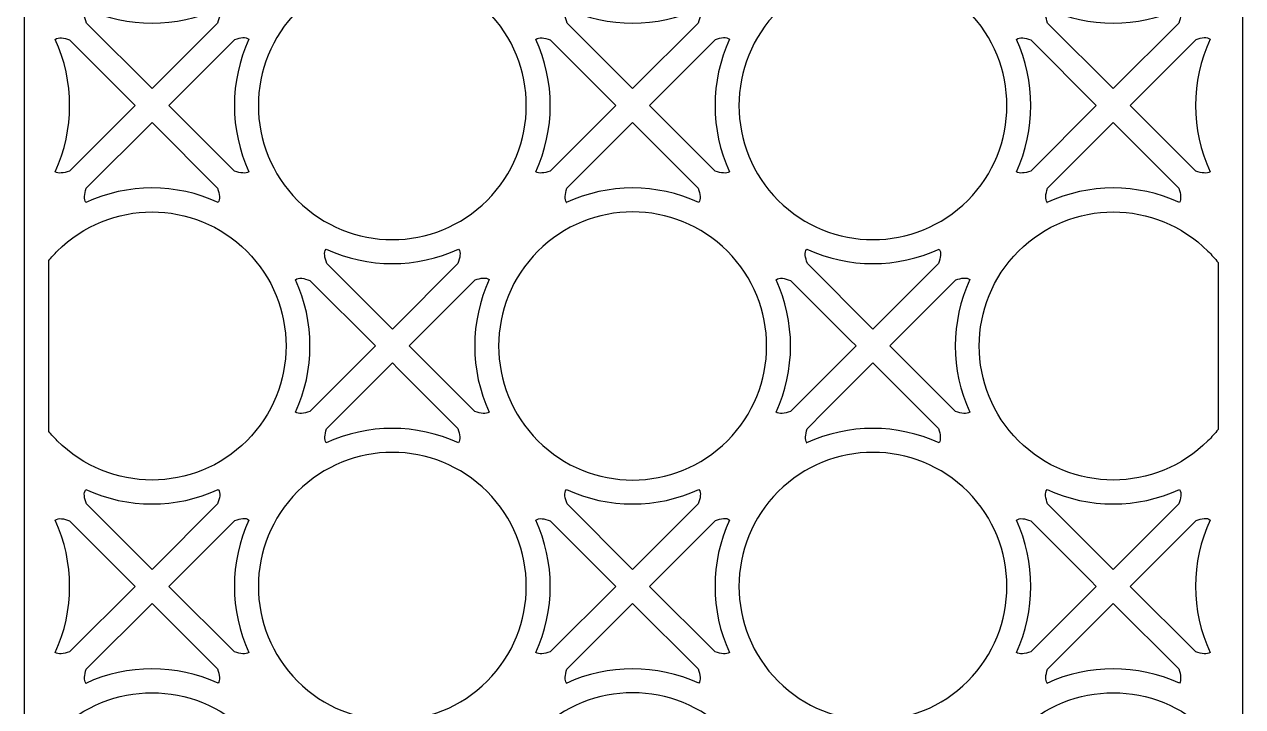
# Model space of a CAD drawing. Header units: centimetres. Extents: x 18.6 to 27, y -8.7 to 8.8.
# Drawn here: x 18.62 to 27, y 0.07 to 4.77 of the extents above; entities that cross this region are included whole.
import ezdxf

# ---------------------------------------------------------------- set-up
doc = ezdxf.new("R2010")
doc.units = ezdxf.units.CM
doc.header["$MEASUREMENT"] = 0
doc.layers.add('layer 1', color=7, linetype='Continuous')

msp = doc.modelspace()

# ---------------------------------------------------------------- linework, layer by layer
at = {"layer": 'layer 1', "color": 250}
for points, knots in [([(26.99975, -8.70138), (26.99975, -8.70138), (26.99975, -8.64217), (26.99975, -8.64217), (26.99975, -8.64217), (26.99975, -8.64217), (26.99975, -8.53268), (26.99975, -8.53268), (26.99975, -8.53268), (26.99975, -8.53268), (26.99975, 8.63206), (26.99975, 8.63206), (26.99975, 8.63206), (26.99975, 8.63206), (26.99975, 8.75007), (26.99975, 8.75007), (26.99975, 8.75007), (26.99975, 8.75007), (26.99975, 8.80077), (26.99975, 8.80077), (26.99975, 8.80077), (26.99975, 8.80077), (18.78454, 8.80077), (18.78454, 8.80077), (18.78454, 8.80077), (18.78454, 8.80077), (18.74173, 8.80077), (18.74173, 8.80077), (18.74173, 8.80077), (18.74173, 8.80077), (18.61583, 8.80077), (18.61583, 8.80077), (18.61583, 8.80077), (18.61583, 8.80077), (18.61583, -8.53268), (18.61583, -8.53268), (18.61583, -8.53268), (18.61583, -8.53268), (18.61583, -8.56757), (18.61583, -8.56757), (18.61583, -8.56757), (18.61583, -8.56757), (18.61583, -8.70138), (18.61583, -8.70138), (18.61583, -8.70138), (18.61583, -8.70138), (26.99975, -8.70138), (26.99975, -8.70138)], [0, 0, 0, 0, 0.0769231, 0.0769231, 0.0769231, 0.0769231, 0.1538462, 0.1538462, 0.1538462, 0.1538462, 0.2307692, 0.2307692, 0.2307692, 0.2307692, 0.3076923, 0.3076923, 0.3076923, 0.3076923, 0.3846154, 0.3846154, 0.3846154, 0.3846154, 0.4615385, 0.4615385, 0.4615385, 0.4615385, 0.5384615, 0.5384615, 0.5384615, 0.5384615, 0.6153846, 0.6153846, 0.6153846, 0.6153846, 0.6923077, 0.6923077, 0.6923077, 0.6923077, 0.7692308, 0.7692308, 0.7692308, 0.7692308, 0.8461538, 0.8461538, 0.8461538, 0.8461538, 1, 1, 1, 1]), ([(20.4961, 4.85901), (20.85617, 5.21906), (21.44018, 5.21906), (21.80022, 4.85901), (21.80022, 4.85901), (22.16029, 4.49895), (22.16029, 3.91495), (21.80022, 3.55489), (21.80022, 3.55489), (21.44018, 3.19484), (20.85617, 3.19484), (20.4961, 3.55489), (20.4961, 3.55489), (20.13605, 3.91495), (20.13605, 4.49895), (20.4961, 4.85901)], [0, 0, 0, 0, 0.2, 0.2, 0.2, 0.2, 0.4, 0.4, 0.4, 0.4, 0.6, 0.6, 0.6, 0.6, 1, 1, 1, 1]), ([(23.80354, 4.85901), (24.16361, 5.21906), (24.74761, 5.21906), (25.10766, 4.85901), (25.10766, 4.85901), (25.46771, 4.49895), (25.46771, 3.91495), (25.10766, 3.55489), (25.10766, 3.55489), (24.74761, 3.19484), (24.16361, 3.19484), (23.80354, 3.55489), (23.80354, 3.55489), (23.4435, 3.91495), (23.4435, 4.49895), (23.80354, 4.85901)], [0, 0, 0, 0, 0.2, 0.2, 0.2, 0.2, 0.4, 0.4, 0.4, 0.4, 0.6, 0.6, 0.6, 0.6, 1, 1, 1, 1]), ([(19.49446, 4.32348), (19.49446, 4.32348), (19.94566, 4.77468), (19.94566, 4.77468), (19.94566, 4.77468), (19.95941, 4.81377), (19.96874, 4.85065), (19.94995, 4.87351), (19.94995, 4.87351), (19.6617, 4.74055), (19.32713, 4.74054), (19.03888, 4.87347), (19.03888, 4.87347), (19.02018, 4.85065), (19.02937, 4.81384), (19.04313, 4.77481), (19.04313, 4.77481), (19.04313, 4.77481), (19.49445, 4.32348), (19.49445, 4.32348), (19.49445, 4.32348), (19.49445, 4.32348), (19.49446, 4.32348), (19.49446, 4.32348)], [0, 0, 0, 0, 0.1428571, 0.1428571, 0.1428571, 0.1428571, 0.2857143, 0.2857143, 0.2857143, 0.2857143, 0.4285714, 0.4285714, 0.4285714, 0.4285714, 0.5714286, 0.5714286, 0.5714286, 0.5714286, 0.7142857, 0.7142857, 0.7142857, 0.7142857, 1, 1, 1, 1]), ([(22.80188, 4.32348), (22.80188, 4.32348), (23.25309, 4.7747), (23.25309, 4.7747), (23.25309, 4.7747), (23.26686, 4.81379), (23.27617, 4.85065), (23.25738, 4.87351), (23.25738, 4.87351), (22.96913, 4.74055), (22.63456, 4.74054), (22.34632, 4.87347), (22.34632, 4.87347), (22.32759, 4.85065), (22.33681, 4.81384), (22.35056, 4.77481), (22.35056, 4.77481), (22.35056, 4.77481), (22.80188, 4.32348), (22.80188, 4.32348)], [0, 0, 0, 0, 0.1666667, 0.1666667, 0.1666667, 0.1666667, 0.3333333, 0.3333333, 0.3333333, 0.3333333, 0.5, 0.5, 0.5, 0.5, 0.6666667, 0.6666667, 0.6666667, 0.6666667, 1, 1, 1, 1]), ([(26.10932, 4.32348), (26.10932, 4.32348), (26.56055, 4.77471), (26.56055, 4.77471), (26.56055, 4.77471), (26.57428, 4.81379), (26.58361, 4.85065), (26.56483, 4.87351), (26.56483, 4.87351), (26.27657, 4.74055), (25.94199, 4.74054), (25.65376, 4.87347), (25.65376, 4.87347), (25.63503, 4.85065), (25.64425, 4.81385), (25.65797, 4.77483), (25.65797, 4.77483), (25.65797, 4.77483), (26.10932, 4.32348), (26.10932, 4.32348)], [0, 0, 0, 0, 0.1666667, 0.1666667, 0.1666667, 0.1666667, 0.3333333, 0.3333333, 0.3333333, 0.3333333, 0.5, 0.5, 0.5, 0.5, 0.6666667, 0.6666667, 0.6666667, 0.6666667, 1, 1, 1, 1]), ([(18.92704, 3.75608), (18.92704, 3.75608), (19.3779, 4.20693), (19.3779, 4.20693), (19.3779, 4.20693), (19.3779, 4.20693), (18.92663, 4.65821), (18.92663, 4.65821), (18.92663, 4.65821), (18.88753, 4.67197), (18.85071, 4.68125), (18.82786, 4.66246), (18.82786, 4.66246), (18.96075, 4.37423), (18.96078, 4.03977), (18.8279, 3.75154), (18.8279, 3.75154), (18.849, 3.73761), (18.88434, 3.74208), (18.92704, 3.75608)], [0, 0, 0, 0, 0.1666667, 0.1666667, 0.1666667, 0.1666667, 0.3333333, 0.3333333, 0.3333333, 0.3333333, 0.5, 0.5, 0.5, 0.5, 0.6666667, 0.6666667, 0.6666667, 0.6666667, 1, 1, 1, 1]), ([(19.61099, 4.20693), (19.61099, 4.20693), (20.06192, 3.75601), (20.06192, 3.75601), (20.06192, 3.75601), (20.10458, 3.74208), (20.13982, 3.73764), (20.16091, 3.75151), (20.16091, 3.75151), (20.02785, 4.04006), (20.028, 4.37495), (20.16136, 4.66338), (20.16136, 4.66338), (20.13919, 4.68251), (20.10331, 4.67419), (20.065, 4.66092), (20.065, 4.66092), (20.065, 4.66092), (19.61099, 4.20693), (19.61099, 4.20693)], [0, 0, 0, 0, 0.1666667, 0.1666667, 0.1666667, 0.1666667, 0.3333333, 0.3333333, 0.3333333, 0.3333333, 0.5, 0.5, 0.5, 0.5, 0.6666667, 0.6666667, 0.6666667, 0.6666667, 1, 1, 1, 1]), ([(22.23448, 3.75608), (22.23448, 3.75608), (22.68534, 4.20693), (22.68534, 4.20693), (22.68534, 4.20693), (22.68534, 4.20693), (22.23406, 4.65821), (22.23406, 4.65821), (22.23406, 4.65821), (22.19497, 4.67197), (22.15814, 4.68125), (22.1353, 4.66246), (22.1353, 4.66246), (22.26819, 4.37423), (22.26823, 4.03977), (22.13533, 3.75154), (22.13533, 3.75154), (22.15643, 3.73761), (22.19177, 3.74208), (22.23448, 3.75608)], [0, 0, 0, 0, 0.1666667, 0.1666667, 0.1666667, 0.1666667, 0.3333333, 0.3333333, 0.3333333, 0.3333333, 0.5, 0.5, 0.5, 0.5, 0.6666667, 0.6666667, 0.6666667, 0.6666667, 1, 1, 1, 1]), ([(23.37241, 4.66092), (23.37241, 4.66092), (22.91843, 4.20693), (22.91843, 4.20693), (22.91843, 4.20693), (22.91843, 4.20693), (23.36936, 3.75601), (23.36936, 3.75601), (23.36936, 3.75601), (23.412, 3.74208), (23.44725, 3.73764), (23.46835, 3.75151), (23.46835, 3.75151), (23.33528, 4.04006), (23.33544, 4.37495), (23.4688, 4.66338), (23.4688, 4.66338), (23.44662, 4.68251), (23.41073, 4.67419), (23.37241, 4.66092)], [0, 0, 0, 0, 0.1666667, 0.1666667, 0.1666667, 0.1666667, 0.3333333, 0.3333333, 0.3333333, 0.3333333, 0.5, 0.5, 0.5, 0.5, 0.6666667, 0.6666667, 0.6666667, 0.6666667, 1, 1, 1, 1]), ([(25.54192, 3.75608), (25.54192, 3.75608), (25.99277, 4.20693), (25.99277, 4.20693), (25.99277, 4.20693), (25.99277, 4.20693), (25.5415, 4.65821), (25.5415, 4.65821), (25.5415, 4.65821), (25.50239, 4.67197), (25.46558, 4.68125), (25.44272, 4.66246), (25.44272, 4.66246), (25.57561, 4.37423), (25.57564, 4.03977), (25.44277, 3.75154), (25.44277, 3.75154), (25.46388, 3.73761), (25.49919, 3.74208), (25.54192, 3.75608)], [0, 0, 0, 0, 0.1666667, 0.1666667, 0.1666667, 0.1666667, 0.3333333, 0.3333333, 0.3333333, 0.3333333, 0.5, 0.5, 0.5, 0.5, 0.6666667, 0.6666667, 0.6666667, 0.6666667, 1, 1, 1, 1]), ([(26.67985, 4.66092), (26.67985, 4.66092), (26.22587, 4.20693), (26.22587, 4.20693), (26.22587, 4.20693), (26.22587, 4.20693), (26.67679, 3.75601), (26.67679, 3.75601), (26.67679, 3.75601), (26.71943, 3.74208), (26.75469, 3.73762), (26.77577, 3.75151), (26.77577, 3.75151), (26.64271, 4.04006), (26.64288, 4.37495), (26.77624, 4.66338), (26.77624, 4.66338), (26.75406, 4.68251), (26.71816, 4.67419), (26.67985, 4.66092)], [0, 0, 0, 0, 0.1666667, 0.1666667, 0.1666667, 0.1666667, 0.3333333, 0.3333333, 0.3333333, 0.3333333, 0.5, 0.5, 0.5, 0.5, 0.6666667, 0.6666667, 0.6666667, 0.6666667, 1, 1, 1, 1]), ([(19.49445, 4.09039), (19.49445, 4.09039), (19.04208, 3.63802), (19.04208, 3.63802), (19.04208, 3.63802), (19.02872, 3.59613), (19.02491, 3.56164), (19.03917, 3.54115), (19.03917, 3.54115), (19.03917, 3.54115), (19.03803, 3.54001), (19.03803, 3.54001), (19.03803, 3.54001), (19.32648, 3.67334), (19.6613, 3.67349), (19.94985, 3.54045), (19.94985, 3.54045), (19.96376, 3.56153), (19.95926, 3.59685), (19.94531, 3.63955), (19.94531, 3.63955), (19.94531, 3.63955), (19.49445, 4.09039), (19.49445, 4.09039)], [0, 0, 0, 0, 0.1428571, 0.1428571, 0.1428571, 0.1428571, 0.2857143, 0.2857143, 0.2857143, 0.2857143, 0.4285714, 0.4285714, 0.4285714, 0.4285714, 0.5714286, 0.5714286, 0.5714286, 0.5714286, 0.7142857, 0.7142857, 0.7142857, 0.7142857, 1, 1, 1, 1]), ([(22.80188, 4.09039), (22.80188, 4.09039), (22.34951, 3.63802), (22.34951, 3.63802), (22.34951, 3.63802), (22.33615, 3.59613), (22.33235, 3.56164), (22.34661, 3.54115), (22.34661, 3.54115), (22.34661, 3.54115), (22.34546, 3.54001), (22.34546, 3.54001), (22.34546, 3.54001), (22.6339, 3.67334), (22.96873, 3.67349), (23.25728, 3.54045), (23.25728, 3.54045), (23.2712, 3.56153), (23.26671, 3.59685), (23.25273, 3.63955), (23.25273, 3.63955), (23.25273, 3.63955), (22.80188, 4.09039), (22.80188, 4.09039)], [0, 0, 0, 0, 0.1428571, 0.1428571, 0.1428571, 0.1428571, 0.2857143, 0.2857143, 0.2857143, 0.2857143, 0.4285714, 0.4285714, 0.4285714, 0.4285714, 0.5714286, 0.5714286, 0.5714286, 0.5714286, 0.7142857, 0.7142857, 0.7142857, 0.7142857, 1, 1, 1, 1]), ([(26.10932, 4.09039), (26.10932, 4.09039), (25.65695, 3.63802), (25.65695, 3.63802), (25.65695, 3.63802), (25.64357, 3.59613), (25.63976, 3.56164), (25.65404, 3.54115), (25.65404, 3.54115), (25.65404, 3.54115), (25.65291, 3.54001), (25.65291, 3.54001), (25.65291, 3.54001), (25.94134, 3.67334), (26.27618, 3.67349), (26.56472, 3.54045), (26.56472, 3.54045), (26.57863, 3.56153), (26.57414, 3.59685), (26.56016, 3.63955), (26.56016, 3.63955), (26.56016, 3.63955), (26.10932, 4.09039), (26.10932, 4.09039)], [0, 0, 0, 0, 0.1428571, 0.1428571, 0.1428571, 0.1428571, 0.2857143, 0.2857143, 0.2857143, 0.2857143, 0.4285714, 0.4285714, 0.4285714, 0.4285714, 0.5714286, 0.5714286, 0.5714286, 0.5714286, 0.7142857, 0.7142857, 0.7142857, 0.7142857, 1, 1, 1, 1]), ([(18.78454, 1.96471), (18.80268, 1.94288), (18.82193, 1.92165), (18.8424, 1.90118), (18.8424, 1.90118), (19.20245, 1.54112), (19.78644, 1.54112), (20.14651, 1.90118), (20.14651, 1.90118), (20.50656, 2.26123), (20.50656, 2.84523), (20.14651, 3.2053), (20.14651, 3.2053), (19.78644, 3.56535), (19.20245, 3.56535), (18.8424, 3.2053), (18.8424, 3.2053), (18.82193, 3.18482), (18.80268, 3.16359), (18.78454, 3.14175), (18.78454, 3.14175), (18.78454, 3.14175), (18.78454, 1.96471), (18.78454, 1.96471)], [0, 0, 0, 0, 0.1428571, 0.1428571, 0.1428571, 0.1428571, 0.2857143, 0.2857143, 0.2857143, 0.2857143, 0.4285714, 0.4285714, 0.4285714, 0.4285714, 0.5714286, 0.5714286, 0.5714286, 0.5714286, 0.7142857, 0.7142857, 0.7142857, 0.7142857, 1, 1, 1, 1]), ([(22.14984, 3.2053), (22.50988, 3.56535), (23.09389, 3.56535), (23.45395, 3.2053), (23.45395, 3.2053), (23.814, 2.84523), (23.814, 2.26123), (23.45395, 1.90118), (23.45395, 1.90118), (23.09389, 1.54112), (22.50988, 1.54112), (22.14984, 1.90118), (22.14984, 1.90118), (21.78976, 2.26123), (21.78976, 2.84523), (22.14984, 3.2053)], [0, 0, 0, 0, 0.2, 0.2, 0.2, 0.2, 0.4, 0.4, 0.4, 0.4, 0.6, 0.6, 0.6, 0.6, 1, 1, 1, 1]), ([(26.83104, 3.12724), (26.80953, 3.15422), (26.78635, 3.18032), (26.76137, 3.2053), (26.76137, 3.2053), (26.40132, 3.56535), (25.81732, 3.56535), (25.45725, 3.2053), (25.45725, 3.2053), (25.09721, 2.84523), (25.09721, 2.26123), (25.45725, 1.90118), (25.45725, 1.90118), (25.81732, 1.54112), (26.40132, 1.54112), (26.76137, 1.90118), (26.76137, 1.90118), (26.78635, 1.92615), (26.80953, 1.95224), (26.83104, 1.97922), (26.83104, 1.97922), (26.83104, 1.97922), (26.83104, 3.12724), (26.83104, 3.12724)], [0, 0, 0, 0, 0.1428571, 0.1428571, 0.1428571, 0.1428571, 0.2857143, 0.2857143, 0.2857143, 0.2857143, 0.4285714, 0.4285714, 0.4285714, 0.4285714, 0.5714286, 0.5714286, 0.5714286, 0.5714286, 0.7142857, 0.7142857, 0.7142857, 0.7142857, 1, 1, 1, 1]), ([(21.14817, 2.66977), (21.14817, 2.66977), (21.59939, 3.12099), (21.59939, 3.12099), (21.59939, 3.12099), (21.61314, 3.16007), (21.62246, 3.19694), (21.60367, 3.21978), (21.60367, 3.21978), (21.31542, 3.08684), (20.98085, 3.08683), (20.69261, 3.21976), (20.69261, 3.21976), (20.67389, 3.19694), (20.6831, 3.16015), (20.69682, 3.12112), (20.69682, 3.12112), (20.69682, 3.12112), (21.14817, 2.66977), (21.14817, 2.66977)], [0, 0, 0, 0, 0.1666667, 0.1666667, 0.1666667, 0.1666667, 0.3333333, 0.3333333, 0.3333333, 0.3333333, 0.5, 0.5, 0.5, 0.5, 0.6666667, 0.6666667, 0.6666667, 0.6666667, 1, 1, 1, 1]), ([(24.45561, 2.66977), (24.45561, 2.66977), (24.90683, 3.12099), (24.90683, 3.12099), (24.90683, 3.12099), (24.92058, 3.16007), (24.92988, 3.19694), (24.9111, 3.21978), (24.9111, 3.21978), (24.62286, 3.08684), (24.28827, 3.08683), (24.00005, 3.21976), (24.00005, 3.21976), (23.98132, 3.19694), (23.99051, 3.16015), (24.00426, 3.12112), (24.00426, 3.12112), (24.00426, 3.12112), (24.45561, 2.66977), (24.45561, 2.66977)], [0, 0, 0, 0, 0.1666667, 0.1666667, 0.1666667, 0.1666667, 0.3333333, 0.3333333, 0.3333333, 0.3333333, 0.5, 0.5, 0.5, 0.5, 0.6666667, 0.6666667, 0.6666667, 0.6666667, 1, 1, 1, 1]), ([(20.58075, 2.10236), (20.58075, 2.10236), (21.03163, 2.55321), (21.03163, 2.55321), (21.03163, 2.55321), (21.03163, 2.55321), (20.58035, 3.0045), (20.58035, 3.0045), (20.58035, 3.0045), (20.54125, 3.01825), (20.50442, 3.02754), (20.48157, 3.00872), (20.48157, 3.00872), (20.61446, 2.72051), (20.61449, 2.38606), (20.48161, 2.09781), (20.48161, 2.09781), (20.50271, 2.08387), (20.53804, 2.08836), (20.58075, 2.10236)], [0, 0, 0, 0, 0.1666667, 0.1666667, 0.1666667, 0.1666667, 0.3333333, 0.3333333, 0.3333333, 0.3333333, 0.5, 0.5, 0.5, 0.5, 0.6666667, 0.6666667, 0.6666667, 0.6666667, 1, 1, 1, 1]), ([(21.71871, 3.00721), (21.71871, 3.00721), (21.26472, 2.55323), (21.26472, 2.55323), (21.26472, 2.55323), (21.26472, 2.55323), (21.71563, 2.10231), (21.71563, 2.10231), (21.71563, 2.10231), (21.75828, 2.08836), (21.79354, 2.08391), (21.81462, 2.09778), (21.81462, 2.09778), (21.68157, 2.38634), (21.68173, 2.72124), (21.81508, 3.00965), (21.81508, 3.00965), (21.79291, 3.02879), (21.75701, 3.02047), (21.71871, 3.00721)], [0, 0, 0, 0, 0.1666667, 0.1666667, 0.1666667, 0.1666667, 0.3333333, 0.3333333, 0.3333333, 0.3333333, 0.5, 0.5, 0.5, 0.5, 0.6666667, 0.6666667, 0.6666667, 0.6666667, 1, 1, 1, 1]), ([(23.88819, 2.10236), (23.88819, 2.10236), (24.33906, 2.55323), (24.33906, 2.55323), (24.33906, 2.55323), (24.33906, 2.55323), (24.29919, 2.59311), (24.29919, 2.59311), (24.29919, 2.59311), (24.29919, 2.59311), (23.88777, 3.0045), (23.88777, 3.0045), (23.88777, 3.0045), (23.84868, 3.01825), (23.81186, 3.02754), (23.78901, 3.00872), (23.78901, 3.00872), (23.92191, 2.72051), (23.92193, 2.38606), (23.78906, 2.09781), (23.78906, 2.09781), (23.81015, 2.08387), (23.84548, 2.08836), (23.88819, 2.10236)], [0, 0, 0, 0, 0.1428571, 0.1428571, 0.1428571, 0.1428571, 0.2857143, 0.2857143, 0.2857143, 0.2857143, 0.4285714, 0.4285714, 0.4285714, 0.4285714, 0.5714286, 0.5714286, 0.5714286, 0.5714286, 0.7142857, 0.7142857, 0.7142857, 0.7142857, 1, 1, 1, 1]), ([(25.02614, 3.00721), (25.02614, 3.00721), (24.57216, 2.55323), (24.57216, 2.55323), (24.57216, 2.55323), (24.57216, 2.55323), (25.02309, 2.1023), (25.02309, 2.1023), (25.02309, 2.1023), (25.06572, 2.08836), (25.10096, 2.08392), (25.12206, 2.09778), (25.12206, 2.09778), (24.989, 2.38634), (24.98914, 2.72124), (25.12251, 3.00965), (25.12251, 3.00965), (25.10034, 3.02879), (25.06445, 3.02047), (25.02614, 3.00721)], [0, 0, 0, 0, 0.1666667, 0.1666667, 0.1666667, 0.1666667, 0.3333333, 0.3333333, 0.3333333, 0.3333333, 0.5, 0.5, 0.5, 0.5, 0.6666667, 0.6666667, 0.6666667, 0.6666667, 1, 1, 1, 1]), ([(21.14817, 2.43669), (21.14817, 2.43669), (20.69581, 1.9843), (20.69581, 1.9843), (20.69581, 1.9843), (20.68242, 1.94242), (20.67862, 1.90793), (20.6929, 1.88743), (20.6929, 1.88743), (20.6929, 1.88743), (20.69175, 1.8863), (20.69175, 1.8863), (20.69175, 1.8863), (20.98019, 2.01961), (21.31503, 2.01976), (21.60355, 1.88671), (21.60355, 1.88671), (21.61749, 1.90783), (21.61299, 1.94312), (21.59901, 1.98583), (21.59901, 1.98583), (21.59901, 1.98583), (21.18799, 2.39686), (21.18799, 2.39686), (21.18799, 2.39686), (21.18799, 2.39686), (21.14817, 2.43669), (21.14817, 2.43669)], [0, 0, 0, 0, 0.125, 0.125, 0.125, 0.125, 0.25, 0.25, 0.25, 0.25, 0.375, 0.375, 0.375, 0.375, 0.5, 0.5, 0.5, 0.5, 0.625, 0.625, 0.625, 0.625, 0.75, 0.75, 0.75, 0.75, 1, 1, 1, 1]), ([(24.12544, 2.10651), (24.12544, 2.10651), (24.00322, 1.98429), (24.00322, 1.98429), (24.00322, 1.98429), (23.98986, 1.94242), (23.98605, 1.90793), (24.00033, 1.88743), (24.00033, 1.88743), (24.00033, 1.88743), (23.99918, 1.8863), (23.99918, 1.8863), (23.99918, 1.8863), (24.28763, 2.01961), (24.62245, 2.01976), (24.91099, 1.88671), (24.91099, 1.88671), (24.92491, 1.90783), (24.92043, 1.94312), (24.90645, 1.98583), (24.90645, 1.98583), (24.90645, 1.98583), (24.49544, 2.39686), (24.49544, 2.39686), (24.49544, 2.39686), (24.49544, 2.39686), (24.45561, 2.43669), (24.45561, 2.43669), (24.45561, 2.43669), (24.45561, 2.43669), (24.12544, 2.10651), (24.12544, 2.10651)], [0, 0, 0, 0, 0.1111111, 0.1111111, 0.1111111, 0.1111111, 0.2222222, 0.2222222, 0.2222222, 0.2222222, 0.3333333, 0.3333333, 0.3333333, 0.3333333, 0.4444444, 0.4444444, 0.4444444, 0.4444444, 0.5555556, 0.5555556, 0.5555556, 0.5555556, 0.6666667, 0.6666667, 0.6666667, 0.6666667, 0.7777778, 0.7777778, 0.7777778, 0.7777778, 1, 1, 1, 1]), ([(20.4961, 1.55156), (20.85617, 1.91163), (21.44018, 1.91163), (21.80022, 1.55156), (21.80022, 1.55156), (22.16029, 1.19152), (22.16029, 0.60751), (21.80022, 0.24747), (21.80022, 0.24747), (21.44018, -0.1126), (20.85617, -0.1126), (20.4961, 0.24747), (20.4961, 0.24747), (20.13605, 0.60751), (20.13605, 1.19152), (20.4961, 1.55156)], [0, 0, 0, 0, 0.2, 0.2, 0.2, 0.2, 0.4, 0.4, 0.4, 0.4, 0.6, 0.6, 0.6, 0.6, 1, 1, 1, 1]), ([(23.80354, 1.55156), (24.16361, 1.91163), (24.74761, 1.91163), (25.10766, 1.55156), (25.10766, 1.55156), (25.46771, 1.19152), (25.46771, 0.60751), (25.10766, 0.24747), (25.10766, 0.24747), (24.74761, -0.1126), (24.16361, -0.1126), (23.80354, 0.24747), (23.80354, 0.24747), (23.4435, 0.60751), (23.4435, 1.19152), (23.80354, 1.55156)], [0, 0, 0, 0, 0.2, 0.2, 0.2, 0.2, 0.4, 0.4, 0.4, 0.4, 0.6, 0.6, 0.6, 0.6, 1, 1, 1, 1]), ([(19.49446, 1.01605), (19.49446, 1.01605), (19.94566, 1.46727), (19.94566, 1.46727), (19.94566, 1.46727), (19.95943, 1.50633), (19.96874, 1.54321), (19.94995, 1.56607), (19.94995, 1.56607), (19.6617, 1.43311), (19.32713, 1.43311), (19.03888, 1.56604), (19.03888, 1.56604), (19.02018, 1.54321), (19.02937, 1.50639), (19.04313, 1.46739), (19.04313, 1.46739), (19.04313, 1.46739), (19.49446, 1.01605), (19.49446, 1.01605)], [0, 0, 0, 0, 0.1666667, 0.1666667, 0.1666667, 0.1666667, 0.3333333, 0.3333333, 0.3333333, 0.3333333, 0.5, 0.5, 0.5, 0.5, 0.6666667, 0.6666667, 0.6666667, 0.6666667, 1, 1, 1, 1]), ([(22.80189, 1.01607), (22.80189, 1.01607), (23.25311, 1.46728), (23.25311, 1.46728), (23.25311, 1.46728), (23.26686, 1.50635), (23.27617, 1.54321), (23.25738, 1.56607), (23.25738, 1.56607), (22.96913, 1.43311), (22.63456, 1.43311), (22.34632, 1.56604), (22.34632, 1.56604), (22.32759, 1.54321), (22.33681, 1.50639), (22.35056, 1.46739), (22.35056, 1.46739), (22.35056, 1.46739), (22.80189, 1.01607), (22.80189, 1.01607)], [0, 0, 0, 0, 0.1666667, 0.1666667, 0.1666667, 0.1666667, 0.3333333, 0.3333333, 0.3333333, 0.3333333, 0.5, 0.5, 0.5, 0.5, 0.6666667, 0.6666667, 0.6666667, 0.6666667, 1, 1, 1, 1]), ([(26.10932, 1.01607), (26.10932, 1.01607), (26.56055, 1.46728), (26.56055, 1.46728), (26.56055, 1.46728), (26.57428, 1.50635), (26.58361, 1.54321), (26.56483, 1.56607), (26.56483, 1.56607), (26.27657, 1.43311), (25.94199, 1.43311), (25.65376, 1.56604), (25.65376, 1.56604), (25.63503, 1.54321), (25.64425, 1.50641), (25.65797, 1.4674), (25.65797, 1.4674), (25.65797, 1.4674), (26.10932, 1.01607), (26.10932, 1.01607)], [0, 0, 0, 0, 0.1666667, 0.1666667, 0.1666667, 0.1666667, 0.3333333, 0.3333333, 0.3333333, 0.3333333, 0.5, 0.5, 0.5, 0.5, 0.6666667, 0.6666667, 0.6666667, 0.6666667, 1, 1, 1, 1]), ([(19.3779, 0.8995), (19.3779, 0.8995), (18.92661, 1.3508), (18.92661, 1.3508), (18.92661, 1.3508), (18.88752, 1.36453), (18.85071, 1.37382), (18.82786, 1.35502), (18.82786, 1.35502), (18.96075, 1.06679), (18.96078, 0.73233), (18.8279, 0.4441), (18.8279, 0.4441), (18.849, 0.43017), (18.88434, 0.43463), (18.92704, 0.44864), (18.92704, 0.44864), (18.92704, 0.44864), (19.3779, 0.8995), (19.3779, 0.8995)], [0, 0, 0, 0, 0.1666667, 0.1666667, 0.1666667, 0.1666667, 0.3333333, 0.3333333, 0.3333333, 0.3333333, 0.5, 0.5, 0.5, 0.5, 0.6666667, 0.6666667, 0.6666667, 0.6666667, 1, 1, 1, 1]), ([(20.065, 1.3535), (20.065, 1.3535), (19.61099, 0.8995), (19.61099, 0.8995), (19.61099, 0.8995), (19.61099, 0.8995), (20.06192, 0.44857), (20.06192, 0.44857), (20.06192, 0.44857), (20.10458, 0.43463), (20.13982, 0.43021), (20.16091, 0.44407), (20.16091, 0.44407), (20.02785, 0.73263), (20.028, 1.06751), (20.16136, 1.35594), (20.16136, 1.35594), (20.13919, 1.37506), (20.10331, 1.36676), (20.065, 1.3535)], [0, 0, 0, 0, 0.1666667, 0.1666667, 0.1666667, 0.1666667, 0.3333333, 0.3333333, 0.3333333, 0.3333333, 0.5, 0.5, 0.5, 0.5, 0.6666667, 0.6666667, 0.6666667, 0.6666667, 1, 1, 1, 1]), ([(22.68534, 0.8995), (22.68534, 0.8995), (22.23404, 1.3508), (22.23404, 1.3508), (22.23404, 1.3508), (22.19496, 1.36453), (22.15814, 1.37382), (22.1353, 1.35502), (22.1353, 1.35502), (22.26819, 1.06679), (22.26823, 0.73233), (22.13533, 0.4441), (22.13533, 0.4441), (22.15643, 0.43017), (22.19177, 0.43463), (22.23448, 0.44864), (22.23448, 0.44864), (22.23448, 0.44864), (22.68534, 0.8995), (22.68534, 0.8995)], [0, 0, 0, 0, 0.1666667, 0.1666667, 0.1666667, 0.1666667, 0.3333333, 0.3333333, 0.3333333, 0.3333333, 0.5, 0.5, 0.5, 0.5, 0.6666667, 0.6666667, 0.6666667, 0.6666667, 1, 1, 1, 1]), ([(23.37243, 1.3535), (23.37243, 1.3535), (22.91843, 0.8995), (22.91843, 0.8995), (22.91843, 0.8995), (22.91843, 0.8995), (23.36936, 0.44857), (23.36936, 0.44857), (23.36936, 0.44857), (23.412, 0.43463), (23.44725, 0.4302), (23.46835, 0.44407), (23.46835, 0.44407), (23.33528, 0.73263), (23.33544, 1.06751), (23.4688, 1.35594), (23.4688, 1.35594), (23.44662, 1.37506), (23.41074, 1.36676), (23.37243, 1.3535)], [0, 0, 0, 0, 0.1666667, 0.1666667, 0.1666667, 0.1666667, 0.3333333, 0.3333333, 0.3333333, 0.3333333, 0.5, 0.5, 0.5, 0.5, 0.6666667, 0.6666667, 0.6666667, 0.6666667, 1, 1, 1, 1]), ([(25.95289, 0.93939), (25.95289, 0.93939), (25.54148, 1.3508), (25.54148, 1.3508), (25.54148, 1.3508), (25.50238, 1.36453), (25.46558, 1.37382), (25.44272, 1.35502), (25.44272, 1.35502), (25.57561, 1.06679), (25.57564, 0.73233), (25.44277, 0.4441), (25.44277, 0.4441), (25.46388, 0.43017), (25.49919, 0.43463), (25.54192, 0.44864), (25.54192, 0.44864), (25.54192, 0.44864), (25.99277, 0.8995), (25.99277, 0.8995), (25.99277, 0.8995), (25.99277, 0.8995), (25.95289, 0.93939), (25.95289, 0.93939)], [0, 0, 0, 0, 0.1428571, 0.1428571, 0.1428571, 0.1428571, 0.2857143, 0.2857143, 0.2857143, 0.2857143, 0.4285714, 0.4285714, 0.4285714, 0.4285714, 0.5714286, 0.5714286, 0.5714286, 0.5714286, 0.7142857, 0.7142857, 0.7142857, 0.7142857, 1, 1, 1, 1]), ([(26.67987, 1.3535), (26.67987, 1.3535), (26.22587, 0.8995), (26.22587, 0.8995), (26.22587, 0.8995), (26.22587, 0.8995), (26.67679, 0.44857), (26.67679, 0.44857), (26.67679, 0.44857), (26.71943, 0.43463), (26.75469, 0.4302), (26.77577, 0.44407), (26.77577, 0.44407), (26.64271, 0.73263), (26.64288, 1.06751), (26.77624, 1.35594), (26.77624, 1.35594), (26.75406, 1.37506), (26.71818, 1.36676), (26.67987, 1.3535)], [0, 0, 0, 0, 0.1666667, 0.1666667, 0.1666667, 0.1666667, 0.3333333, 0.3333333, 0.3333333, 0.3333333, 0.5, 0.5, 0.5, 0.5, 0.6666667, 0.6666667, 0.6666667, 0.6666667, 1, 1, 1, 1]), ([(19.49445, 0.78295), (19.49445, 0.78295), (19.04208, 0.33059), (19.04208, 0.33059), (19.04208, 0.33059), (19.02872, 0.28869), (19.02491, 0.25422), (19.03917, 0.23373), (19.03917, 0.23373), (19.03917, 0.23373), (19.03803, 0.23257), (19.03803, 0.23257), (19.03803, 0.23257), (19.32648, 0.36589), (19.6613, 0.36605), (19.94985, 0.233), (19.94985, 0.233), (19.96376, 0.25411), (19.95926, 0.28942), (19.94531, 0.33211), (19.94531, 0.33211), (19.94531, 0.33211), (19.49445, 0.78295), (19.49445, 0.78295)], [0, 0, 0, 0, 0.1428571, 0.1428571, 0.1428571, 0.1428571, 0.2857143, 0.2857143, 0.2857143, 0.2857143, 0.4285714, 0.4285714, 0.4285714, 0.4285714, 0.5714286, 0.5714286, 0.5714286, 0.5714286, 0.7142857, 0.7142857, 0.7142857, 0.7142857, 1, 1, 1, 1]), ([(22.80188, 0.78295), (22.80188, 0.78295), (22.34951, 0.33059), (22.34951, 0.33059), (22.34951, 0.33059), (22.33615, 0.28869), (22.33235, 0.25422), (22.34661, 0.23373), (22.34661, 0.23373), (22.34661, 0.23373), (22.34546, 0.23257), (22.34546, 0.23257), (22.34546, 0.23257), (22.6339, 0.36589), (22.96873, 0.36605), (23.25728, 0.233), (23.25728, 0.233), (23.2712, 0.25411), (23.26671, 0.28942), (23.25273, 0.33211), (23.25273, 0.33211), (23.25273, 0.33211), (22.80188, 0.78295), (22.80188, 0.78295)], [0, 0, 0, 0, 0.1428571, 0.1428571, 0.1428571, 0.1428571, 0.2857143, 0.2857143, 0.2857143, 0.2857143, 0.4285714, 0.4285714, 0.4285714, 0.4285714, 0.5714286, 0.5714286, 0.5714286, 0.5714286, 0.7142857, 0.7142857, 0.7142857, 0.7142857, 1, 1, 1, 1]), ([(26.10932, 0.78295), (26.10932, 0.78295), (25.65695, 0.33059), (25.65695, 0.33059), (25.65695, 0.33059), (25.64357, 0.28869), (25.63976, 0.25422), (25.65404, 0.23373), (25.65404, 0.23373), (25.65404, 0.23373), (25.65291, 0.23257), (25.65291, 0.23257), (25.65291, 0.23257), (25.94134, 0.36589), (26.27618, 0.36605), (26.56472, 0.233), (26.56472, 0.233), (26.57863, 0.25411), (26.57414, 0.28942), (26.56016, 0.33211), (26.56016, 0.33211), (26.56016, 0.33211), (26.10932, 0.78295), (26.10932, 0.78295)], [0, 0, 0, 0, 0.1428571, 0.1428571, 0.1428571, 0.1428571, 0.2857143, 0.2857143, 0.2857143, 0.2857143, 0.4285714, 0.4285714, 0.4285714, 0.4285714, 0.5714286, 0.5714286, 0.5714286, 0.5714286, 0.7142857, 0.7142857, 0.7142857, 0.7142857, 1, 1, 1, 1]), ([(18.78454, -1.34272), (18.80268, -1.36456), (18.82193, -1.38578), (18.8424, -1.40626), (18.8424, -1.40626), (19.20245, -1.76631), (19.78644, -1.76631), (20.14651, -1.40626), (20.14651, -1.40626), (20.50656, -1.04619), (20.50656, -0.46219), (20.14651, -0.10214), (20.14651, -0.10214), (19.78644, 0.25792), (19.20245, 0.25792), (18.8424, -0.10214), (18.8424, -0.10214), (18.82193, -0.12262), (18.80268, -0.14385), (18.78454, -0.16568), (18.78454, -0.16568), (18.78454, -0.16568), (18.78454, -1.34272), (18.78454, -1.34272)], [0, 0, 0, 0, 0.1428571, 0.1428571, 0.1428571, 0.1428571, 0.2857143, 0.2857143, 0.2857143, 0.2857143, 0.4285714, 0.4285714, 0.4285714, 0.4285714, 0.5714286, 0.5714286, 0.5714286, 0.5714286, 0.7142857, 0.7142857, 0.7142857, 0.7142857, 1, 1, 1, 1]), ([(22.14984, -0.10214), (22.50988, 0.25792), (23.09389, 0.25792), (23.45395, -0.10214), (23.45395, -0.10214), (23.814, -0.46219), (23.814, -1.04619), (23.45395, -1.40626), (23.45395, -1.40626), (23.09389, -1.76631), (22.50988, -1.76631), (22.14984, -1.40626), (22.14984, -1.40626), (21.78976, -1.04619), (21.78976, -0.46219), (22.14984, -0.10214)], [0, 0, 0, 0, 0.2, 0.2, 0.2, 0.2, 0.4, 0.4, 0.4, 0.4, 0.6, 0.6, 0.6, 0.6, 1, 1, 1, 1]), ([(26.83104, -0.1802), (26.80953, -0.15321), (26.78635, -0.12712), (26.76137, -0.10214), (26.76137, -0.10214), (26.40132, 0.25792), (25.81732, 0.25792), (25.45725, -0.10214), (25.45725, -0.10214), (25.09721, -0.46219), (25.09721, -1.04619), (25.45725, -1.40626), (25.45725, -1.40626), (25.81732, -1.76631), (26.40132, -1.76631), (26.76137, -1.40626), (26.76137, -1.40626), (26.78635, -1.38128), (26.80953, -1.35519), (26.83104, -1.32821), (26.83104, -1.32821), (26.83104, -1.32821), (26.83104, -0.1802), (26.83104, -0.1802)], [0, 0, 0, 0, 0.1428571, 0.1428571, 0.1428571, 0.1428571, 0.2857143, 0.2857143, 0.2857143, 0.2857143, 0.4285714, 0.4285714, 0.4285714, 0.4285714, 0.5714286, 0.5714286, 0.5714286, 0.5714286, 0.7142857, 0.7142857, 0.7142857, 0.7142857, 1, 1, 1, 1])]:
    msp.add_open_spline(points, degree=3, knots=knots, dxfattribs=at)

doc.saveas('drawing.dxf')
